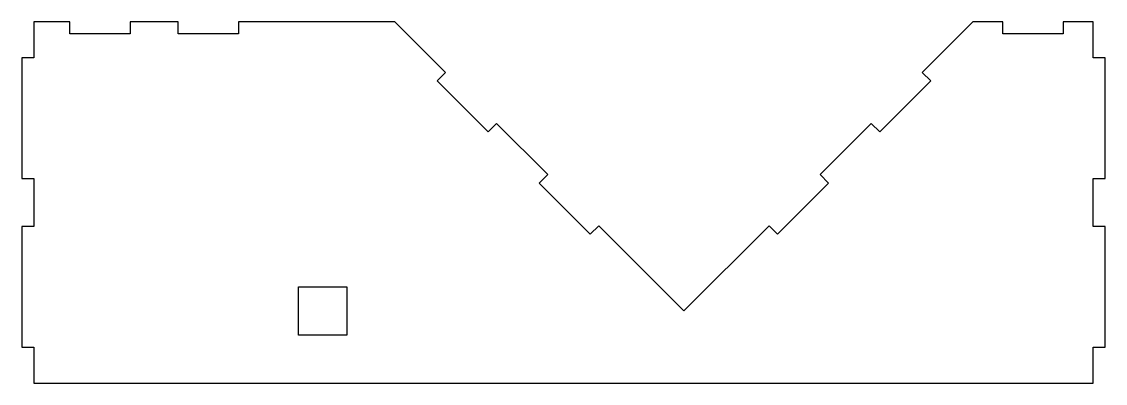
# Model space of a CAD drawing. Header units: millimetres. Extents: x -255 to 195, y -75 to 75.
import ezdxf

# ---------------------------------------------------------------- set-up
doc = ezdxf.new("R2010")
doc.units = ezdxf.units.MM

msp = doc.modelspace()

# ---------------------------------------------------------------- linework, layer by layer
for points in [[(190, -60), (195, -60), (195, -10), (190, -10), (190, 10), (195, 10), (195, 60), (190, 60), (190, 75), (177.5, 75), (177.5, 70), (152.5, 70), (152.5, 75), (140, 75), (118.99, 53.99), (122.53, 50.46), (101.32, 29.25), (97.78, 32.78), (76.57, 11.57), (80.1, 8.03), (58.89, -13.18), (55.36, -9.64), (20, -45), (-15.36, -9.64), (-18.89, -13.18), (-40.1, 8.03), (-36.57, 11.57), (-57.78, 32.78), (-61.32, 29.25), (-82.53, 50.46), (-78.99, 53.99), (-100, 75), (-165, 75), (-165, 70), (-190, 70), (-190, 75), (-210, 75), (-210, 70), (-235, 70), (-235, 75), (-250, 75), (-250, 60), (-255, 60), (-255, 10), (-250, 10), (-250, -10), (-255, -10), (-255, -60), (-250, -60), (-250, -75), (190, -75)], [(-120, -35), (-120, -55), (-140, -55), (-140, -35)]]:
    msp.add_lwpolyline(points, close=True)

doc.saveas('drawing.dxf')
